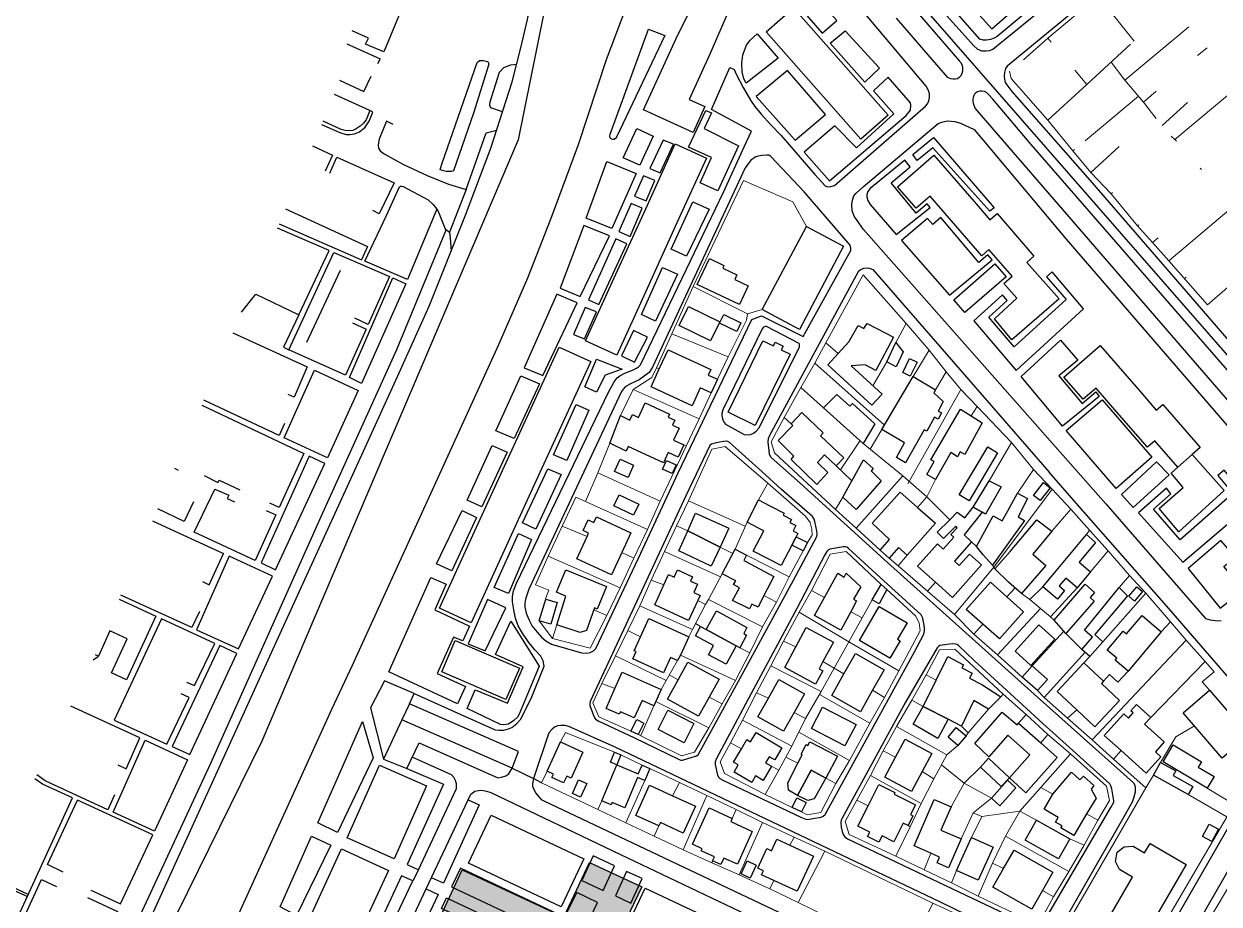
# Model space of a CAD drawing. Header units: metres. Extents: x -1319 to 2200, y -1209 to 1268.
# Drawn here: x -768.1 to -352.1, y 772.7 to 1078.8 of the extents above; entities that cross this region are included whole.
import ezdxf

# ---------------------------------------------------------------- set-up
doc = ezdxf.new("R2010")
doc.units = ezdxf.units.M
for name, color, linetype, lineweight, true_color in [('CLADIRI_CONTUR', 7, 'Continuous', 25, 0x4b5962), ('LIMITA_STUDIU', 7, 'Continuous', 25, 0x354c40), ('PARCELE_CONTUR', 7, 'Continuous', 13, 0xb58c63), ('PAVAJ', 7, 'Continuous', 25, 0xd1d6d2), ('STRAZI', 7, 'Continuous', 25, 0xc4cccb), ('VERDE_PLIN', 7, 'Continuous', 25, 0x286847)]:
    doc.layers.add(name, color=color, linetype=linetype, lineweight=lineweight, true_color=true_color)
doc.layers.add('VERDE_CONTUR_CALCUL', color=82, linetype='Continuous', true_color=0x286847)

msp = doc.modelspace()

# ---------------------------------------------------------------- hatches: boundary and pattern name
at = {"layer": 'VERDE_PLIN'}
h = msp.add_hatch(color=256, dxfattribs=at)
h.dxf.hatch_style = 1
h.paths.add_polyline_path([(-561.17, 761.78), (-553.07, 778.68), (-571.3, 787.13), (-580.2, 768.13), (-615.54, 784.57), (-622.94, 768.56), (-587.61, 752.12), (-598.62, 729.06), (-590.93, 725.19), (-580.39, 747.19), (-568.93, 741.39), (-581.33, 716.99), (-576.15, 714.04), (-563.84, 737.71), (-562.08, 736.81), (-561.01, 739.12), (-544.51, 731.5), (-545.93, 728.43), (-543.58, 727.22), (-558.19, 699.22), (-542.03, 690.7), (-527.42, 718.71), (-507.17, 708.23), (-521.78, 680.22), (-509.14, 669.26), (-494.45, 697.41), (-469.3, 684.51), (-454.33, 711.02), (-561.17, 761.78)])

# ---------------------------------------------------------------- linework, layer by layer
at = {"layer": 'CLADIRI_CONTUR'}
for points in [[(-507.52, 1082.02), (-513.58, 1089.99), (-520.58, 1088.77), (-529.35, 1068.36), (-529.35, 1068.36), (-536.58, 1052.58), (-531.08, 1050.06), (-535.18, 1041.09), (-552.45, 1049), (-541.12, 1073.74), (-527.05, 1102.14), (-521.76, 1100), (-517.48, 1100.63), (-512, 1103.9), (-498.26, 1089.8), (-507.52, 1082.02)], [(-467.37, 1047.05), (-476.84, 1038.71), (-509.77, 1076.11), (-500.29, 1084.45), (-467.37, 1047.05)], [(-561.75, 963.63), (-572.63, 968.58), (-562.05, 991.81), (-551.69, 1014.57), (-541.44, 1037.09), (-530.56, 1032.14), (-540.81, 1009.62), (-551.17, 986.86), (-561.75, 963.63)], [(-445.25, 1010.36), (-452.68, 1018.95), (-457.6, 1014.7), (-464.11, 1022.22), (-451.39, 1033.23), (-437.44, 1017.12), (-431.92, 1010.74), (-429.43, 1012.89), (-416.61, 998.08), (-419.01, 995.84), (-407.86, 983.25), (-424.23, 969), (-430.36, 976.28), (-422.49, 983.41), (-427.02, 988.55), (-424.18, 991.09), (-432.27, 1000.36), (-434.75, 998.22), (-445.25, 1010.36)], [(-482.82, 1001.49), (-498.18, 972.59), (-511.15, 979.49), (-495.79, 1008.39), (-482.82, 1001.49)], [(-529.49, 997.23), (-524.47, 994.86), (-524.91, 993.93), (-519.96, 991.61), (-520.73, 989.97), (-516.03, 987.76), (-519.08, 981.28), (-533.75, 988.18), (-529.49, 997.23)], [(-529.14, 968.6), (-540.03, 973.92), (-536.78, 980.56), (-525.89, 975.24), (-529.14, 968.6)], [(-520.04, 971.81), (-525.96, 974.7), (-524.47, 977.73), (-518.56, 974.83), (-520.04, 971.81)], [(-472.98, 946.25), (-488.28, 960.31), (-484.75, 964.15), (-481.01, 968.21), (-477.8, 973.97), (-475.81, 972.87), (-474.65, 974.63), (-465.43, 969.85), (-471.63, 958.26), (-475.34, 960.22), (-480.19, 959.95), (-469.46, 950.08), (-472.98, 946.25)], [(-570.8, 961.41), (-581.21, 938.69), (-591.74, 915.71), (-602.06, 893.18), (-612.44, 870.53), (-623.47, 875.58), (-613.09, 898.23), (-602.76, 920.76), (-592.23, 943.74), (-581.82, 966.46), (-570.8, 961.41)], [(-532.69, 952.26), (-535.56, 946.04), (-549.85, 952.62), (-546.98, 958.84), (-543.93, 965.46), (-529.03, 958.6), (-529.92, 956.67), (-526.76, 955.28), (-528.96, 950.54), (-532.69, 952.26)], [(-506.66, 968.15), (-503.89, 966.8), (-504.52, 965.52), (-501.46, 964.03), (-513.57, 939.2), (-523.04, 943.82), (-510.93, 968.66), (-507.28, 966.88), (-506.66, 968.15)], [(-464.48, 959.59), (-467.82, 961.32), (-464.7, 968.02), (-462.12, 964.81), (-464.48, 959.59)], [(-379.53, 950.87), (-374.01, 944.5), (-371.69, 946.5), (-358.71, 931.53), (-361.55, 929.09), (-366.56, 924.72), (-374.49, 933.86), (-377.11, 931.6), (-387.69, 943.8), (-394.97, 952.19), (-399.47, 948.29), (-406.16, 956), (-393.5, 966.98), (-379.53, 950.87)], [(-459.61, 956.33), (-462.25, 957.63), (-459.86, 962.45), (-457.22, 961.14), (-459.61, 956.33)], [(-469.51, 937.81), (-458.62, 956.22), (-450.79, 951.59), (-451.42, 950.49), (-448.22, 947.53), (-449.94, 944.19), (-448.78, 943.58), (-449.96, 941.36), (-451.21, 942.01), (-453.87, 937.18), (-454.82, 937.68), (-461.3, 926.22), (-464.39, 928.05), (-461.68, 933.18), (-469.51, 937.81)], [(-480.66, 945.84), (-479.73, 946.78), (-471.99, 939.7), (-475.99, 932.93), (-489.84, 945.3), (-485.24, 949.93), (-480.66, 945.84)], [(-564.22, 933), (-560.44, 942.59), (-557.17, 941.07), (-556.3, 942.96), (-554.19, 941.98), (-551.84, 947.02), (-543.39, 943.1), (-543.87, 942.05), (-541.62, 941), (-542.43, 939.27), (-540.06, 938.18), (-541.99, 934.02), (-538.44, 932.39), (-540.38, 928.2), (-543.87, 929.82), (-545.56, 926.18), (-557.77, 931.84), (-558.48, 930.29), (-564.22, 933)], [(-452.43, 927.2), (-442.2, 944.79), (-438.48, 942.49), (-438.48, 942.49), (-434.61, 940.06), (-440.65, 929.1), (-442.23, 930.03), (-443.22, 928.3), (-445.56, 929.79), (-450.82, 920.4), (-453.81, 922.07), (-451.36, 926.63), (-452.43, 927.2)], [(-482.74, 927.97), (-485.43, 925.1), (-489.52, 928.95), (-491.96, 926.29), (-488.34, 922.83), (-492.12, 918.64), (-501.12, 927.36), (-500.13, 928.51), (-505.59, 934), (-500.52, 939.2), (-501.07, 939.73), (-497.41, 943.64), (-489.94, 936.65), (-490.91, 935.62), (-482.74, 927.97)], [(-432.69, 931.78), (-429.32, 929.64), (-439.14, 912.99), (-442.61, 915.1), (-432.69, 931.78)], [(-368.82, 922.63), (-366.56, 924.72), (-361.55, 929.09), (-350.33, 916.59), (-366.15, 902.2), (-372.95, 910.29), (-364.67, 917.57), (-368.82, 922.63)], [(-557.81, 921.04), (-562.53, 923.15), (-560.63, 927.42), (-555.91, 925.31), (-557.81, 921.04)], [(-545.84, 923.99), (-544.52, 926.95), (-541.13, 925.43), (-542.45, 922.48), (-545.84, 923.99)], [(-475.89, 927.24), (-472.52, 924.21), (-473.28, 923.34), (-469.72, 919.89), (-478.45, 909.97), (-483.13, 914.25), (-475.89, 927.24)], [(-428.02, 917.82), (-433.49, 908.33), (-434.65, 908.98), (-437.79, 910.79), (-432.19, 919.94), (-428.02, 917.82)], [(-410.99, 917.49), (-414.44, 913.06), (-416.73, 914.85), (-413.29, 919.28), (-410.99, 917.49)], [(-472.92, 905.19), (-463.19, 916.02), (-457.07, 910.68), (-450.84, 905.21), (-460.67, 894.02), (-463.69, 896.68), (-466.94, 892.99), (-470.13, 895.8), (-466.82, 899.56), (-472.92, 905.19)], [(-434.31, 894.15), (-436.54, 897.03), (-430.82, 907.71), (-427.6, 905.96), (-425.63, 909.45), (-422.36, 915.62), (-418.87, 913.73), (-422.07, 907.42), (-419.84, 906.15), (-430.97, 890.55), (-434.31, 894.15)], [(-555.96, 907.96), (-562.81, 911.26), (-560.98, 915.07), (-554.12, 911.78), (-555.96, 907.96)], [(-512.44, 913.25), (-508.45, 911.2), (-503.53, 908.68), (-503.88, 907.99), (-500.99, 906.5), (-501.53, 905.46), (-499.42, 904.37), (-500.38, 902.49), (-498.76, 901.65), (-499.39, 900.43), (-500.86, 897.56), (-504.52, 890.43), (-514.25, 895.43), (-510.59, 902.56), (-512.41, 903.49), (-516.4, 905.54), (-512.44, 913.25)], [(-573.46, 902.59), (-571.72, 906.35), (-569.7, 905.41), (-568.77, 907.43), (-556.82, 901.88), (-560.03, 894.97), (-563.64, 887.19), (-575.72, 892.8), (-572.11, 900.58), (-571.58, 901.72), (-573.46, 902.59)], [(-522.76, 903.47), (-525.79, 896.85), (-537.08, 902.53), (-534.39, 908.63), (-522.76, 903.47)], [(-444.92, 879.39), (-450.84, 884.7), (-457.08, 890.29), (-450.17, 898), (-448.16, 896.2), (-444.43, 900.36), (-445.48, 901.3), (-443.34, 903.62), (-443.76, 904.16), (-448.08, 899.88), (-450.23, 902.04), (-445.91, 906.32), (-443.26, 909.07), (-440.59, 906.99), (-437.79, 910.79), (-434.65, 908.98), (-440.83, 901.14), (-438.31, 898.67), (-444.29, 892.01), (-442.58, 890.47), (-439.03, 894.43), (-434.82, 890.66), (-444.92, 879.39)], [(-424.91, 895.32), (-415.54, 906.4), (-410.35, 902.42), (-416.94, 894.43), (-412.4, 890.48), (-420.89, 880.74), (-425.43, 884.7), (-430.2, 889.26), (-424.91, 895.32)], [(-528.9, 890.26), (-540.16, 895.54), (-537.08, 902.53), (-525.79, 896.85), (-528.9, 890.26)], [(-500.86, 897.56), (-499.39, 900.43), (-495.38, 898.44), (-496.91, 895.54), (-500.86, 897.56)], [(-408.42, 878.78), (-413.54, 883.07), (-408.76, 888.77), (-398.34, 901.21), (-395.11, 898.51), (-400.85, 891.65), (-396.89, 888.32), (-401.57, 882.74), (-405.53, 886.06), (-407.8, 883.36), (-405.91, 881.78), (-408.42, 878.78)], [(-516.84, 891.81), (-507.07, 886.62), (-510.59, 879.98), (-512.56, 875.93), (-514.76, 877.07), (-515.55, 875.38), (-521.44, 878.26), (-519.11, 882.7), (-521.11, 883.85), (-520.36, 885.17), (-525.07, 887.61), (-520.55, 896.15), (-516.57, 894.01), (-517.54, 892.19), (-516.84, 891.81)], [(-579.48, 888.99), (-565.32, 883.16), (-568.55, 875.32), (-569.48, 875.69), (-569.48, 875.69), (-572.36, 867.85), (-574.55, 867.21), (-582.58, 869.79), (-579.44, 879.78), (-582.71, 881.15), (-579.48, 888.99)], [(-548.57, 876.82), (-545.41, 883.69), (-543.74, 887.31), (-541.83, 886.43), (-540.66, 888.99), (-535.38, 886.56), (-536.08, 885.04), (-533.68, 883.94), (-535, 881.06), (-532.78, 880.04), (-533.6, 878.26), (-536.76, 871.39), (-548.57, 876.82)], [(-482.67, 886.42), (-481.89, 887.79), (-476.86, 883.07), (-479.36, 878.79), (-478.35, 878.17), (-480.34, 874.32), (-483.82, 868), (-492.98, 873.03), (-489.51, 879.36), (-484.89, 887.75), (-482.67, 886.42)], [(-470.4, 877.09), (-472.9, 878.49), (-469.78, 883.88), (-467.73, 882.09), (-470.4, 877.09)], [(-428.63, 864.92), (-434.4, 870.04), (-440.17, 875.16), (-431.76, 884.63), (-425.99, 879.51), (-420.23, 874.39), (-428.63, 864.92)], [(-397.04, 879.31), (-395.63, 878.09), (-405.52, 866.8), (-409.59, 871.4), (-398.8, 883.94), (-395.5, 881.1), (-397.04, 879.31)], [(-392.58, 863.94), (-397.12, 858.78), (-399.96, 861.28), (-396.21, 865.54), (-399.01, 868.01), (-386.95, 882.81), (-384.03, 879.9), (-395.41, 866.43), (-392.58, 863.94)], [(-381.56, 878.11), (-383.52, 879.77), (-380.73, 883.06), (-378.78, 881.41), (-381.56, 878.11)], [(-588.77, 871.23), (-586.47, 878.8), (-582.47, 877.59), (-584.76, 870.02), (-588.77, 871.23)], [(-518.89, 861.81), (-520.21, 862.52), (-530.65, 868.2), (-527.03, 874.68), (-516.46, 868.89), (-517.55, 866.77), (-516.58, 866.26), (-518.89, 861.81)], [(-464.02, 864.83), (-463.13, 864.31), (-466.69, 858.2), (-477.3, 864.38), (-470.4, 876.21), (-460.69, 870.55), (-464.02, 864.83)], [(-555.7, 860.82), (-553.5, 865.63), (-550.58, 872.04), (-536.65, 865.69), (-539.57, 859.28), (-540.69, 857.42), (-543.04, 858.5), (-545.51, 853.08), (-556.18, 857.95), (-555.01, 860.5), (-555.7, 860.82)], [(-409.34, 864.82), (-417.64, 855.66), (-423.15, 860.65), (-414.85, 869.82), (-409.34, 864.82)], [(-388.34, 857.58), (-387.79, 858.24), (-391.06, 860.99), (-385.48, 867.62), (-384.32, 866.65), (-378.94, 873.04), (-372.27, 867.42), (-383.78, 853.75), (-388.34, 857.58)], [(-534.39, 866.04), (-532.64, 869.27), (-530.65, 868.2), (-520.21, 862.52), (-523.7, 856.1), (-529.81, 859.42), (-528.07, 862.61), (-534.39, 866.04)], [(-491.37, 854.56), (-490.07, 853.85), (-492.58, 849.22), (-503.32, 855.04), (-499.47, 862.14), (-495.81, 868.88), (-486.38, 863.76), (-490.04, 857.02), (-491.37, 854.56)], [(-600.32, 843.8), (-622.7, 853.46), (-617.97, 864.41), (-595.59, 854.75), (-600.32, 843.8)], [(-544.12, 843.99), (-540.4, 850.71), (-536.99, 856.86), (-526.19, 850.88), (-529.61, 844.72), (-533.33, 838.01), (-544.12, 843.99)], [(-478.69, 859.81), (-468.73, 854.17), (-472.73, 847.11), (-477, 839.57), (-486.96, 845.22), (-482.69, 852.75), (-478.69, 859.81)], [(-432.37, 840.5), (-437.55, 843.51), (-441.85, 834.54), (-446.4, 836.96), (-455.18, 841.47), (-450.62, 850.63), (-446.53, 858.81), (-441.13, 855.93), (-441.72, 854.87), (-438.12, 853.06), (-439.07, 851.24), (-434.75, 849.04), (-428.12, 844.74), (-432.37, 840.5)], [(-548.85, 841.64), (-552.97, 843.47), (-555.67, 837.44), (-560.52, 839.6), (-560.92, 838.7), (-565.5, 840.74), (-562.4, 847.68), (-559.89, 853.32), (-546.34, 847.28), (-548.85, 841.64)], [(-415.39, 846.94), (-420.69, 851.67), (-417.22, 855.56), (-411.92, 850.83), (-415.39, 846.94)], [(-408.47, 846.69), (-399.2, 856.57), (-392.39, 850.18), (-393.1, 849.43), (-386.79, 843.51), (-395.35, 834.38), (-401.66, 840.3), (-408.47, 846.69)], [(-503.7, 832.84), (-512.64, 837.81), (-509.01, 844.34), (-505.42, 850.82), (-496.48, 845.85), (-500.07, 839.38), (-503.7, 832.84)], [(-355.48, 847.12), (-341.92, 831.37), (-351.1, 823.47), (-364.66, 839.22), (-355.48, 847.12)], [(-482.35, 827.7), (-493.98, 833.74), (-490.12, 841.16), (-478.49, 835.12), (-482.35, 827.7)], [(-449.98, 830.24), (-458.61, 835.31), (-455.18, 841.47), (-446.4, 836.96), (-449.98, 830.24)], [(-378.06, 835.28), (-371.21, 829.14), (-374.33, 825.65), (-372.45, 823.96), (-377.55, 818.28), (-386.28, 826.12), (-392.1, 831.33), (-385.34, 838.87), (-383.7, 837.39), (-382.07, 839.2), (-382.85, 839.91), (-380.92, 842.07), (-375.96, 837.63), (-378.06, 835.28)], [(-552.33, 835.61), (-554.3, 831.64), (-556.82, 832.89), (-554.84, 836.86), (-552.33, 835.61)], [(-534.91, 835.56), (-538.35, 828.82), (-547.41, 833.44), (-543.96, 840.18), (-534.91, 835.56)], [(-419.36, 811.45), (-425.15, 816.63), (-418.05, 824.56), (-425.72, 831.41), (-425.72, 831.41), (-432.25, 823.95), (-437.18, 828.61), (-427.59, 839.5), (-422.4, 835.1), (-421.91, 835.67), (-414.24, 828.83), (-408.46, 823.65), (-419.36, 811.45)], [(-515.18, 829.19), (-513.31, 832.38), (-504.28, 827.09), (-506.77, 822.85), (-508.69, 823.97), (-509.96, 821.81), (-507.93, 820.62), (-510.8, 815.72), (-513.46, 817.27), (-514.78, 815.01), (-520.96, 818.63), (-519.5, 821.13), (-521.1, 822.07), (-518.37, 826.73), (-516.48, 829.95), (-515.18, 829.19)], [(-443.02, 827.88), (-446.43, 830.72), (-443.61, 834.1), (-440.21, 831.26), (-443.02, 827.88)], [(-573.56, 825.53), (-577.69, 816.54), (-579.16, 817.22), (-580.26, 814.83), (-584.32, 816.7), (-583.76, 817.93), (-586.01, 818.96), (-581.35, 829.11), (-573.56, 825.53)], [(-497.21, 824.61), (-497.61, 824.82), (-495.83, 828.2), (-495.26, 827.91), (-494.59, 829.17), (-484.99, 824.11), (-488.98, 816.55), (-494.13, 819.25), (-498.9, 810.5), (-502.01, 812.27), (-502.19, 814.84), (-498.75, 821.7), (-497.21, 824.61)], [(-452.11, 825.05), (-455.44, 818.82), (-459.17, 811.83), (-468.53, 816.83), (-464.79, 823.82), (-461.46, 830.05), (-452.11, 825.05)], [(-358.33, 822.19), (-359.43, 820.35), (-353.91, 817.05), (-356.32, 813.01), (-371.66, 822.18), (-368.15, 828.05), (-358.33, 822.19)], [(-561.71, 821.12), (-563.96, 822.02), (-562.55, 825.53), (-560.3, 824.63), (-561.71, 821.12)], [(-639.26, 788.47), (-655.58, 795.74), (-644.31, 821.05), (-627.98, 813.78), (-639.26, 788.47)], [(-559.01, 806.17), (-563.36, 808.02), (-563.69, 807.24), (-567.02, 808.66), (-561.71, 821.12), (-554.27, 817.95), (-552.94, 821.07), (-550.23, 819.91), (-552.02, 815.71), (-554.5, 816.76), (-559.01, 806.17)], [(-432.35, 823.41), (-425.15, 816.63), (-428.04, 813.56), (-435.24, 820.34), (-432.35, 823.41)], [(-368.17, 817.37), (-361.34, 813.59), (-362.88, 810.82), (-375, 817.52), (-372.56, 821.93), (-367.26, 819.01), (-368.17, 817.37)], [(-572.21, 814.68), (-574.37, 809.9), (-577.22, 811.2), (-575.06, 815.97), (-572.21, 814.68)], [(-494.13, 819.25), (-488.98, 816.55), (-493.05, 809.31), (-495.23, 808.71), (-498.9, 810.5), (-494.13, 819.25)], [(-422.85, 813.18), (-428.42, 806.93), (-431.36, 809.55), (-425.79, 815.8), (-422.85, 813.18)], [(-396.62, 812.72), (-394.92, 809.5), (-398.33, 804.12), (-402.71, 796.57), (-407.22, 799.18), (-406.8, 799.9), (-409.06, 801.21), (-408.1, 802.87), (-413.08, 805.76), (-410.07, 810.94), (-403.55, 818.55), (-400.6, 815.94), (-399.37, 817.24), (-395.79, 813.93), (-396.62, 812.72)], [(-555.16, 803.56), (-550.34, 814.05), (-542.32, 810.36), (-534.4, 806.72), (-538.68, 797.41), (-546.6, 801.05), (-547.14, 799.87), (-555.16, 803.56)], [(-457.85, 807.26), (-459.57, 803.82), (-458.7, 803.39), (-460.41, 799.98), (-462.11, 800.83), (-465.34, 794.36), (-469.4, 796.39), (-470.51, 794.18), (-474.51, 796.18), (-473.73, 797.74), (-477.86, 799.81), (-474.3, 806.93), (-470.59, 814.35), (-464.98, 811.55), (-465.27, 810.97), (-457.85, 807.26)], [(-497.46, 804.73), (-500.68, 806.28), (-499.06, 809.64), (-495.84, 808.09), (-497.46, 804.73)], [(-445.44, 806.47), (-448.94, 798.42), (-441.94, 795.38), (-446.33, 785.31), (-450.28, 787.03), (-449.41, 789.05), (-452.45, 790.37), (-458.31, 792.93), (-451.31, 809.02), (-445.44, 806.47)], [(-581.12, 771.77), (-613.32, 786.96), (-605.45, 803.63), (-573.26, 788.44), (-581.12, 771.77)], [(-514.62, 797.98), (-519.8, 786.55), (-524.53, 788.7), (-525.57, 786.41), (-528.4, 787.69), (-527.76, 789.08), (-532.39, 791.19), (-532.04, 791.96), (-535.41, 793.5), (-529.64, 806.13), (-521.64, 802.48), (-522.1, 801.48), (-514.62, 797.98)], [(-408.01, 788.43), (-419.6, 794.9), (-415.67, 801.93), (-404.08, 795.45), (-408.01, 788.43)], [(-354.67, 794.42), (-357.97, 796.2), (-355.62, 800.55), (-352.32, 798.77), (-354.67, 794.42)], [(-509.49, 791.99), (-507.88, 791.25), (-506.03, 795.27), (-501.51, 793.19), (-493.31, 789.4), (-498.95, 777.17), (-507.16, 780.95), (-511.41, 782.91), (-510.76, 784.32), (-512.63, 785.18), (-509.49, 791.99)], [(-436.03, 780.97), (-443.51, 784.35), (-438.28, 795.9), (-430.8, 792.52), (-436.03, 780.97)], [(-652.89, 759.08), (-669.22, 766.62), (-657.54, 791.91), (-641.21, 784.37), (-652.89, 759.08)], [(-409.96, 783.82), (-413.59, 777.42), (-417.29, 770.89), (-430.85, 778.58), (-427.15, 785.11), (-423.52, 791.51), (-409.96, 783.82)], [(-386.77, 784.7), (-388.23, 787.49), (-387.59, 790.74), (-385.13, 792.64), (-382.04, 792.83), (-378.06, 790.52), (-376.17, 793.77), (-363.62, 786.47), (-388.46, 743.78), (-400.96, 751.05), (-399.32, 753.87), (-403.1, 756.07), (-404.63, 758.78), (-404.03, 762.15), (-401.83, 763.97), (-398.42, 764.11), (-394.13, 761.62), (-382.23, 782.07), (-386.77, 784.7)], [(-515.38, 781.7), (-518.48, 783.17), (-516.34, 787.69), (-513.24, 786.23), (-515.38, 781.7)], [(-551.86, 778.24), (-520.09, 763.25), (-527.99, 746.51), (-559.76, 761.51), (-551.86, 778.24)]]:
    msp.add_lwpolyline(points, close=True, dxfattribs=at)
at = {"layer": 'LIMITA_STUDIU'}
msp.add_lwpolyline([(197.57, 511.35), (34.44, 566.53), (-19.37, 600.16), (-55.59, 629.4), (-257.91, 859.14), (-453.25, 1082.68), (-489.48, 1124.85), (-513.6, 1162.56), (-539.99, 1185.85), (-566.96, 1203.51), (-566.96, 1203.51), (-579, 1158.49), (-585.2, 1092.51), (-596.07, 1038.57), (-685.33, 829.39), (-781.32, 634.57), (-999.42, 184.65), (-1056.34, 69.26), (-1151.04, -101.24), (-1199.93, -172.65)], dxfattribs=at)
at = {"layer": 'PARCELE_CONTUR'}
for points in [[(-411.79, 1073.87), (-394.19, 1088.59), (-381.72, 1072.86)], [(-389.75, 1065.55), (-384.95, 1059.24), (-362.73, 1077.88)], [(-410.59, 1072.55), (-411.79, 1073.87), (-420.18, 1066.38)], [(-382.94, 1071.83), (-398.16, 1057.81)], [(-356.29, 1070.5), (-359.72, 1067.9)], [(-425.09, 1062.36), (-424.54, 1059.82), (-411.73, 1045.4), (-398.16, 1057.81), (-402.39, 1062.81)], [(-384.95, 1059.24), (-378.43, 1051.62), (-374.07, 1055.46)], [(-344.96, 1057.53), (-367.57, 1038.67), (-368.85, 1039.83)], [(-398.81, 1038.19), (-380.25, 1053.75)], [(-378.43, 1051.62), (-374.02, 1045.93)], [(-363.16, 1051.47), (-371.98, 1043.51)], [(-411.73, 1045.4), (-403.02, 1034.69)], [(-386.94, 1036.17), (-396.73, 1027.17), (-389.76, 1019.79)], [(-366.92, 1038.07), (-367.57, 1038.67)], [(-402.52, 1035.13), (-403.02, 1034.69), (-396.73, 1027.17)], [(-358.71, 1028.63), (-358.32, 1028.25)], [(-495.79, 1008.39), (-500.52, 1016.99), (-517.68, 1024.33), (-535.21, 987.53), (-516.32, 977.98), (-511.15, 979.49)], [(-389.29, 1020.21), (-389.76, 1019.79), (-380.57, 1008.61)], [(-347.24, 1015.37), (-369.64, 996.47)], [(-380.1, 1008.99), (-380.57, 1008.61), (-375.3, 1002.77)], [(-373.38, 1004.46), (-375.3, 1002.77), (-369.64, 996.47)], [(-369.64, 996.47), (-356.19, 981.18), (-333.78, 1000.52)], [(-484.75, 964.15), (-488.97, 967.95), (-476.07, 991.62), (-461.08, 974.69), (-464.7, 968.02)], [(-363.63, 990.81), (-364.19, 990.27)], [(-535.21, 987.53), (-547.94, 959.19), (-546.98, 958.84)], [(-542.6, 971.08), (-522.98, 963.03), (-516.59, 975.77), (-516.32, 977.98)], [(-461.08, 974.69), (-453.02, 965.31)], [(-488.97, 967.95), (-492.81, 960.84), (-468.64, 939.27)], [(-458.62, 956.22), (-453.02, 965.31), (-447.11, 957.82)], [(-522.98, 963.03), (-526.76, 955.28)], [(-492.81, 960.84), (-497.72, 952.34), (-489.84, 945.3)], [(-467.82, 961.32), (-472.62, 952.99)], [(-547.94, 959.19), (-549.56, 955.83), (-556.08, 951.74), (-533.07, 941.48), (-528.96, 950.54)], [(-450.79, 951.59), (-447.11, 957.82), (-442.01, 951.71)], [(-556.08, 951.74), (-560.44, 942.59)], [(-497.72, 952.34), (-503.51, 941.89), (-501.07, 939.73)], [(-460.45, 918.91), (-442.01, 951.71), (-436.34, 945.73), (-438.48, 942.49)], [(-436.34, 945.73), (-424.44, 933.2), (-432.19, 919.94)], [(-538.44, 932.39), (-537.6, 931.94), (-533.07, 941.48)], [(-503.51, 941.89), (-507.98, 933.45), (-506.85, 929.68), (-485.7, 909.97), (-483.13, 914.25)], [(-469.51, 937.81), (-473.55, 930.93)], [(-564.22, 933), (-568.39, 922.66)], [(-537.6, 931.94), (-546.65, 912.9)], [(-536.79, 912.99), (-528.65, 930.95), (-524.05, 931.89), (-509.22, 919.16)], [(-477.09, 933.91), (-483.96, 923.7)], [(-475.99, 932.93), (-462.17, 921.61)], [(-424.44, 933.2), (-416.7, 923.85)], [(-485.43, 925.1), (-479.97, 919.92)], [(-422.36, 915.62), (-416.7, 923.85), (-410.28, 917.06)], [(-572.63, 912.72), (-568.39, 922.66), (-546.65, 912.9), (-551.06, 902.97)], [(-470.13, 895.8), (-478.48, 903.46), (-462.17, 921.61), (-453.83, 914.36)], [(-450.82, 920.4), (-453.83, 914.36)], [(-512.44, 913.25), (-509.22, 919.16), (-496.08, 907.63), (-494.51, 905.38), (-493.89, 903.09), (-493.82, 901.01), (-495.38, 898.44)], [(-430.59, 889.91), (-410.28, 917.06), (-403.69, 910.06)], [(-580.82, 904.13), (-576.04, 914.27), (-551.06, 902.97), (-555.83, 893.04)], [(-541.02, 904.32), (-536.79, 912.99), (-517.03, 904.11)], [(-457.07, 910.68), (-453.83, 914.36), (-445.91, 906.32)], [(-485.7, 909.97), (-478.48, 903.46)], [(-410.35, 902.42), (-403.69, 910.06), (-397.21, 902.76)], [(-585.66, 893.69), (-580.82, 904.13), (-572.11, 900.58)], [(-537.08, 902.53), (-541.02, 904.32), (-545.15, 895.34)], [(-516.4, 905.54), (-520.55, 896.15)], [(-398.34, 901.21), (-397.21, 902.76), (-390.77, 895.51)], [(-438.31, 898.67), (-436.54, 897.03)], [(-560.03, 894.97), (-555.83, 893.04), (-560.54, 882.73)], [(-525.64, 886.54), (-545.15, 895.34), (-549.78, 885.33)], [(-525.79, 896.85), (-521.37, 894.6)], [(-496.91, 895.54), (-501.81, 886.49)], [(-489.51, 879.36), (-494.03, 881.81), (-487.54, 894.37), (-481.98, 895.29), (-469.78, 883.88)], [(-396.89, 888.32), (-390.77, 895.51), (-383.37, 887.04)], [(-565.25, 873.02), (-560.54, 882.73), (-585.66, 893.69), (-590.03, 883.79), (-585.46, 881.91), (-586.53, 878.82)], [(-516.57, 894.01), (-501.81, 886.49), (-506.16, 877.72), (-510.59, 879.98)], [(-466.94, 892.99), (-463.86, 890.34), (-460.67, 894.02)], [(-463.86, 890.34), (-453.62, 881.5), (-450.84, 884.7)], [(-430.97, 890.55), (-430.2, 889.26)], [(-525.07, 887.61), (-529.86, 878.64)], [(-430.59, 889.91), (-444.25, 873.39), (-437.51, 866.55)], [(-386.95, 882.81), (-383.37, 887.04), (-377.7, 880.83)], [(-553.77, 876.4), (-549.78, 885.33), (-545.41, 883.69)], [(-476.32, 872.26), (-481.03, 863.93), (-498.29, 874.24), (-494.03, 881.81)], [(-467.73, 882.09), (-457.85, 872.96), (-456.49, 870.58), (-456.15, 867.71), (-463.57, 853.8)], [(-425.99, 879.51), (-423.16, 882.72)], [(-414.31, 875.49), (-417.96, 878.6), (-413.54, 883.07)], [(-401.57, 882.74), (-410.77, 872.57), (-409.59, 871.4)], [(-535.41, 868.21), (-530.87, 876.9), (-533.6, 878.26)], [(-530.87, 876.9), (-529.86, 878.64), (-511.08, 869.08), (-515.51, 860.14)], [(-506.16, 877.72), (-511.08, 869.08)], [(-480.34, 874.32), (-476.32, 872.26), (-472.9, 878.49)], [(-453.62, 881.5), (-444.25, 873.39)], [(-420.89, 880.74), (-417.96, 878.6)], [(-392.58, 863.94), (-377.7, 880.83), (-369.1, 870.87)], [(-582.58, 869.79), (-584.16, 865.11), (-570.99, 861.76), (-565.25, 873.02), (-569.7, 875.08)], [(-557.9, 867.8), (-553.77, 876.4), (-535.41, 868.21), (-536.65, 865.69)], [(-498.29, 874.24), (-503.69, 864.13), (-499.47, 862.14)], [(-420.69, 851.67), (-429.32, 859.38), (-414.31, 875.49), (-410.77, 872.57)], [(-588.77, 871.23), (-584.16, 865.11)], [(-532.64, 869.27), (-534.34, 870.25)], [(-434.4, 870.04), (-437.51, 866.55), (-429.32, 859.38)], [(-372.27, 867.42), (-369.1, 870.87), (-363.58, 864.52)], [(-562.23, 859.1), (-557.9, 867.8), (-553.5, 865.63)], [(-417.22, 855.56), (-406.22, 867.6)], [(-405.52, 866.8), (-399.96, 861.28)], [(-539.57, 859.28), (-520.49, 850.52), (-515.51, 860.14), (-518.89, 861.81)], [(-503.69, 864.13), (-508.12, 855.53), (-490.65, 846.66), (-486.08, 854.71)], [(-481.03, 863.93), (-486.08, 854.71), (-490.04, 857.02)], [(-481.03, 863.93), (-463.57, 853.8), (-468.62, 844.59)], [(-454.1, 852.44), (-449.47, 861.19), (-444.08, 861.36), (-427.26, 845.73), (-428.12, 844.74)], [(-388.9, 823.12), (-396.27, 829.81), (-363.58, 864.52), (-356.99, 857.04)], [(-566.98, 849.39), (-562.23, 859.1), (-544.55, 850.5), (-546.34, 847.28)], [(-540.69, 857.42), (-544.55, 850.5)], [(-398.81, 860.28), (-412.99, 844.59), (-415.39, 846.94)], [(-399.2, 856.57), (-397.12, 858.78)], [(-375.96, 837.63), (-356.99, 857.04), (-353.85, 853.49), (-358, 850.06), (-355.48, 847.12)], [(-508.12, 855.53), (-513.12, 846.22), (-509.01, 844.34)], [(-486.08, 854.71), (-482.69, 852.75)], [(-392.39, 850.18), (-390.26, 852.5), (-387.43, 849.84), (-383.78, 853.75)], [(-556.82, 832.89), (-568, 837.82), (-570.12, 842.67), (-566.98, 849.39), (-562.4, 847.68)], [(-540.4, 850.71), (-543.48, 852.43)], [(-529.61, 844.72), (-525.07, 842.36), (-520.49, 850.52)], [(-459.08, 843.6), (-454.1, 852.44), (-450.62, 850.63)], [(-513.12, 846.22), (-517.97, 836.64), (-500.87, 827.63), (-496.04, 837.24)], [(-500.07, 839.38), (-496.04, 837.24), (-490.65, 846.66)], [(-491.24, 845.63), (-473.67, 835.65), (-480.77, 822.68)], [(-472.73, 847.11), (-468.62, 844.59), (-473.67, 835.65)], [(-427.26, 845.73), (-419.27, 838.65), (-421.91, 835.67)], [(-412.99, 844.59), (-404.85, 837.33), (-401.66, 840.3)], [(-548.85, 841.64), (-553.39, 831.34), (-554.3, 831.64)], [(-548.18, 843.14), (-529.71, 834.03), (-525.07, 842.36)], [(-455.18, 841.47), (-459.08, 843.6), (-464.44, 834.42)], [(-432.37, 840.5), (-439.42, 832.27)], [(-518.37, 826.73), (-522.22, 828.83), (-517.97, 836.64)], [(-419.27, 838.65), (-411.75, 831.64)], [(-404.85, 837.33), (-396.27, 829.81)], [(-581.35, 829.11), (-579.64, 832.43), (-562.55, 825.53)], [(-553.85, 831.49), (-539.26, 824.27), (-534.66, 825.57), (-529.71, 834.03)], [(-498.46, 832.44), (-480.77, 822.68), (-485.51, 814.61)], [(-469.08, 825.99), (-464.44, 834.42), (-446.9, 824.59), (-451.37, 816.3)], [(-441.85, 834.54), (-439.42, 832.27), (-440.21, 831.26)], [(-372.56, 821.93), (-367.19, 830.83), (-360.72, 834.65)], [(-522.22, 828.83), (-525.78, 822.19), (-524.32, 818.16), (-510.09, 810.86), (-505.41, 819.26)], [(-443.02, 827.88), (-446.9, 824.59)], [(-434.75, 803.12), (-421.51, 805.03), (-403.9, 824.96), (-411.75, 831.64), (-414.24, 828.83)], [(-560.3, 824.63), (-552.94, 821.07)], [(-507.93, 820.62), (-505.41, 819.26), (-500.87, 827.63)], [(-498.75, 821.7), (-502.98, 823.75)], [(-464.79, 823.82), (-469.08, 825.99), (-473.48, 817.4)], [(-403.9, 824.96), (-391.32, 813.75), (-390.33, 808.7), (-394.36, 801.84)], [(-386.28, 826.12), (-388.9, 823.12), (-377.6, 813.09), (-375, 817.52)], [(-550.23, 819.91), (-539.93, 815.02)], [(-435.24, 820.34), (-440.82, 814.79), (-448.77, 821.11)], [(-586.01, 818.96), (-587.97, 814.89), (-568.32, 805.55)], [(-552.02, 815.71), (-558.6, 800.96), (-548.8, 796.37)], [(-488.98, 816.55), (-485.51, 814.61), (-490.71, 804.55), (-495.51, 803.73), (-497.46, 804.73)], [(-474.3, 806.93), (-478.19, 808.8), (-473.48, 817.4), (-455.87, 807.64), (-459.7, 799.6), (-460.41, 799.98)], [(-455.44, 818.82), (-451.37, 816.3), (-455.87, 807.64)], [(-542.32, 810.36), (-539.93, 815.02), (-530.44, 810.52)], [(-440.82, 814.79), (-445.44, 806.47)], [(-440.82, 814.79), (-431.36, 809.55)], [(-377.6, 813.09), (-409.24, 758.48), (-415.72, 757.05), (-421.96, 758.91)], [(-410.07, 810.94), (-414.24, 813.25)], [(-389.2, 734.96), (-346.89, 807.37), (-356.32, 813.01)], [(-567.02, 808.66), (-568.32, 805.55), (-558.6, 800.96)], [(-520.24, 805.64), (-530.44, 810.52), (-538.7, 791.54), (-528.69, 787.06)], [(-510.09, 810.86), (-500.68, 806.28)], [(-478.19, 808.8), (-482.25, 801.4), (-480.89, 796.96), (-464.64, 789.39), (-459.7, 799.6)], [(-431.36, 809.55), (-437.68, 804.42), (-441.94, 795.38)], [(-362.88, 810.82), (-349.42, 803.03)], [(-521.64, 802.48), (-520.24, 805.64), (-511.11, 801.1)], [(-437.68, 804.42), (-434.75, 803.12), (-438.28, 795.9)], [(-421.51, 805.03), (-426.51, 796.28), (-404.39, 784.06), (-399.14, 793.21), (-404.08, 795.45)], [(-421.51, 805.03), (-415.67, 801.93)], [(-398.33, 804.12), (-394.36, 801.84), (-399.14, 793.21)], [(-547.14, 799.87), (-548.8, 796.37), (-538.7, 791.54)], [(-500.08, 795.94), (-511.11, 801.1), (-519.13, 782.84), (-508.48, 778.03)], [(-501.51, 793.19), (-500.08, 795.94), (-489.37, 791.16)], [(-426.51, 796.28), (-431.05, 786.96), (-427.15, 785.11)], [(-451.83, 773.01), (-489.37, 791.16), (-498.65, 773.28), (-460.56, 754.72)], [(-464.64, 789.39), (-454.82, 784.62), (-452.45, 790.37)], [(-528.4, 787.69), (-528.69, 787.06), (-519.13, 782.84)], [(-431.05, 786.96), (-435.96, 775.46), (-418.52, 767.07), (-413.64, 768.29), (-409.75, 775.22)], [(-454.82, 784.62), (-445.26, 780.12), (-443.51, 784.35)], [(-413.59, 777.42), (-409.75, 775.22), (-404.39, 784.06)], [(-507.16, 780.95), (-508.48, 778.03), (-498.65, 773.28)], [(-445.26, 780.12), (-435.96, 775.46)], [(-348.92, 778.54), (-354.21, 769.7), (-336.54, 759.94)], [(-441.86, 768.47), (-451.83, 773.01), (-460.56, 754.72), (-450.66, 750.07)]]:
    msp.add_lwpolyline(points, dxfattribs=at)
at = {"layer": 'PAVAJ'}
for points in [[(-439.89, 1086.74), (-431.27, 1077.1), (-420.47, 1086.48), (-427.43, 1094.83), (-421.39, 1100.18), (-414.9, 1092.37), (-414.08, 1090.86), (-413.77, 1089.47), (-413.77, 1088.28), (-414.02, 1087.37), (-429.38, 1074.43), (-430.45, 1073.93), (-431.71, 1073.45), (-433.1, 1073.17), (-434.26, 1073.14), (-435.39, 1073.48), (-444.05, 1083.26), (-439.89, 1086.74)], [(-645.37, 1094.77), (-634.06, 1090.45), (-642.83, 1069.09), (-649.22, 1071.77), (-648.18, 1073.85), (-653.84, 1076.42)], [(-490.32, 1075.63), (-485.17, 1080.02), (-494.57, 1090.74), (-499.54, 1086.24), (-490.32, 1075.63)], [(-545.07, 1074.8), (-561.82, 1039.48), (-562.16, 1038.98), (-562.67, 1038.6), (-563.14, 1038.6), (-563.7, 1038.82), (-564.02, 1039.17), (-564.15, 1039.77), (-564.05, 1040.55), (-550.77, 1076.97), (-545.07, 1074.8)], [(-512.9, 1075.43), (-505.6, 1066.87), (-516.68, 1058.18), (-517.5, 1059.75), (-518.13, 1062.21), (-518.19, 1065.23), (-517.87, 1068.13), (-516.62, 1071.4), (-515.36, 1073.22), (-512.9, 1075.43)], [(-487.47, 1072.15), (-482.34, 1076.44), (-470.31, 1063.5), (-475.41, 1058.59), (-487.47, 1072.15)], [(-655.66, 1071.89), (-644.12, 1066.71), (-645.06, 1065)], [(-606.28, 1064.82), (-611.58, 1047.82), (-618.57, 1027.76), (-619.36, 1027.56), (-621.19, 1027.56), (-622.58, 1027.81), (-623.27, 1028.15), (-622.48, 1030.41), (-610.34, 1065.46), (-609.55, 1066.11), (-608.31, 1066.11), (-606.63, 1065.76), (-606.28, 1064.82)], [(-658.22, 1059.22), (-649.82, 1055.35), (-647.25, 1060.68)], [(-601.52, 1048.3), (-605.59, 1049.61), (-605.98, 1050.45), (-605.83, 1051.79), (-602.56, 1062.04), (-601.03, 1063.63), (-598.6, 1064.57), (-596.62, 1064.82)], [(-502.39, 1062.65), (-513.22, 1053.65), (-499.74, 1038.35), (-489.17, 1047.29), (-502.39, 1062.65)], [(-485.83, 1043.39), (-496.5, 1034.19), (-487.72, 1024.25), (-461.03, 1046.97), (-459.58, 1048.8), (-459.39, 1050.56), (-459.58, 1051.38), (-467.32, 1060.35), (-472.47, 1055.52), (-465.37, 1047.54), (-478.31, 1035.74), (-485.83, 1043.39)], [(-647.65, 1048.69), (-660.03, 1054.29)], [(-646.61, 1048.14), (-647.65, 1048.69), (-649.03, 1045.44), (-649.86, 1044.29), (-651.08, 1043.22), (-652.43, 1042.36), (-653.67, 1041.77), (-654.92, 1041.66), (-656.27, 1041.73), (-657.69, 1042.11), (-664, 1044.99)], [(-528.81, 1047.87), (-531.3, 1042.43), (-519.37, 1036.48), (-526.55, 1020.74), (-532.78, 1023.51), (-528.77, 1032.38), (-536.76, 1035.99), (-530.78, 1048.78), (-528.81, 1047.87)], [(-664.49, 1043.84), (-658.17, 1041.04), (-655.96, 1040.35), (-654.68, 1040.35), (-653.01, 1040.63), (-651.35, 1041.32), (-649.28, 1042.95), (-647.93, 1045.06), (-646.61, 1048.14)], [(-639.55, 1043.86), (-641.93, 1044.96), (-644.42, 1038.77), (-644.73, 1037.59), (-644.84, 1036.58), (-644.7, 1035.68), (-644.11, 1034.68), (-642.76, 1033.68), (-635.94, 1029.9), (-627.81, 1026.13), (-620.36, 1023.09), (-614.13, 1021.29), (-607.2, 1040.99), (-603.56, 1041.91)], [(-559.56, 1032.23), (-554.74, 1042.43), (-549.14, 1039.81), (-553.77, 1029.71), (-559.56, 1032.23)], [(-667.65, 1036.43), (-660.66, 1033.18), (-663.27, 1027.65)], [(-546.67, 1027), (-542.06, 1036.98), (-545.58, 1038.4), (-550.26, 1028.54), (-546.67, 1027)], [(-458.78, 1033.39), (-451.53, 1039.34), (-430.45, 1014.9), (-431.96, 1013.7), (-451.75, 1035.77), (-457.22, 1031.38), (-458.78, 1033.39)], [(-661.65, 1026.92), (-659.18, 1032.53), (-639.27, 1023.56), (-644.43, 1012.8), (-646.61, 1013.99)], [(-572.37, 1011.33), (-565.19, 1030.97), (-554.99, 1026.81), (-563.43, 1007.67), (-572.37, 1011.33)], [(-461.56, 1031.5), (-473.62, 1021.59), (-474.44, 1020.58), (-474.69, 1019.54), (-474.69, 1018.72), (-474.44, 1017.4), (-473.62, 1016.02), (-464.49, 1005.57), (-452.72, 1015.01), (-453.79, 1016.27), (-457.6, 1013.06), (-466.22, 1023.6), (-459.66, 1029.13), (-461.56, 1031.5)], [(-552.49, 1026.03), (-555.59, 1018.96), (-551.56, 1017.35), (-548.48, 1024.4), (-552.49, 1026.03)], [(-624.44, 1014.44), (-634.56, 989.9), (-649.41, 996.3), (-642.03, 1011.95), (-637.43, 1022.16), (-637.01, 1022.4), (-636.72, 1022.4), (-636.15, 1022.26), (-627.36, 1017.62), (-625.66, 1016), (-624.44, 1014.44)], [(-614.13, 1021.29), (-619.99, 1006.44)], [(-556.79, 1016.33), (-561.02, 1006.59), (-557.15, 1004.92), (-552.88, 1014.77), (-556.79, 1016.33)], [(-542.82, 1000.5), (-535.28, 1016.96), (-529.58, 1014.44), (-537.48, 998.01), (-542.82, 1000.5)], [(-677.01, 1014.51), (-648.51, 1001.43), (-650.64, 996.84)], [(-624.44, 1014.44), (-624.44, 1014.44)], [(-624.44, 1014.44), (-624.03, 1013.92), (-623.55, 1012.81), (-621.5, 1007.59), (-619.99, 1006.44), (-619.73, 1004.28), (-619.38, 999.82)], [(-462.7, 1003.55), (-445.98, 984.45), (-431.09, 996.82), (-432.6, 998.55), (-435.74, 995.82), (-449.02, 1011.48), (-451.79, 1009.04), (-453.6, 1011.11), (-462.7, 1003.55)], [(-621.15, 1007.32), (-638.44, 965.48), (-664.75, 907.41), (-703.14, 821.64), (-739.69, 742.83), (-767.83, 682.78), (-809.23, 595.64)], [(-672.41, 977.66), (-661.89, 1000.07), (-679.87, 1007.8)], [(-679.23, 1009.29), (-650.64, 996.84)], [(-573.23, 1008.71), (-581.43, 986.96), (-574.45, 984.07), (-564.28, 1005.09), (-573.23, 1008.71)], [(-571.63, 982.87), (-567.98, 981.28), (-558.22, 1002.31), (-562.06, 1004.1), (-571.63, 982.87)], [(-653.7, 974.84), (-649.04, 972.69), (-656.15, 956.63), (-675.95, 965.45), (-660.29, 999.38), (-651.27, 995.51), (-640.92, 991.01)], [(-444.46, 982.89), (-430.14, 995.35), (-426.24, 990.82), (-440.65, 978.48), (-444.46, 982.89)], [(-658.05, 993.11), (-669.77, 967.98)], [(-650.65, 953.78), (-654.84, 955.87), (-639.75, 990.49), (-635.22, 988.49), (-650.65, 953.78)], [(-640.92, 991.01), (-648.34, 974.26), (-652.95, 976.46)], [(-540.63, 991.78), (-548.34, 975.44), (-553.13, 977.77), (-545.84, 994.08), (-540.63, 991.78)], [(-427.5, 984.65), (-437.54, 975.62), (-422.78, 958.34), (-399.36, 979.74), (-410.25, 992.58), (-412.23, 990.9), (-405.37, 983.03), (-423.44, 966.5), (-432.34, 976.89), (-425.86, 982.65), (-427.5, 984.65)], [(-692.34, 978.58), (-687.35, 984.8), (-672.41, 977.66), (-677.76, 966.37), (-675.95, 965.45)], [(-582.63, 984.89), (-593.96, 959.26), (-587.52, 956.51), (-575.58, 981.86), (-582.63, 984.89)], [(-572.75, 980.24), (-576.79, 970.8), (-573.04, 969.29), (-568.81, 978.7), (-572.75, 980.24)], [(-695.4, 971.41), (-669.48, 959.51)], [(-555.93, 972.26), (-560.16, 963.43), (-555.57, 961.15), (-551.08, 969.89), (-555.93, 972.26)], [(-421.03, 956.25), (-407.29, 968.82), (-401.26, 961.84), (-407.92, 956.38), (-399.83, 946.85), (-395.09, 950.87), (-393.91, 949.29), (-406.61, 938.97), (-421.03, 956.25)], [(-572.94, 952.56), (-568.85, 962.19), (-559.94, 958.73), (-565.86, 956.71), (-568.85, 950.7), (-572.94, 952.56)], [(-651.74, 951.37), (-662.42, 927.89), (-677.54, 934.86), (-671.77, 947.9), (-666.93, 958.35)], [(-669.48, 959.51), (-674.02, 948.96), (-676.15, 949.92)], [(-666.93, 958.35), (-651.74, 951.37)], [(-603.86, 937.29), (-595.11, 956.38), (-588.69, 953.68), (-597.53, 934.6), (-603.86, 937.29)], [(-706.13, 946.26), (-670.68, 929.42), (-679.27, 910.6), (-682.56, 912.2)], [(-677.39, 939.84), (-679.27, 935.72), (-705.42, 947.92)], [(-583.77, 928.95), (-575.9, 946.42), (-571.46, 944.44), (-579.14, 927), (-583.77, 928.95)], [(-405.35, 937.41), (-392.89, 948.05), (-375.58, 928.09), (-387.95, 917.23), (-405.35, 937.41)], [(-613.84, 913.19), (-605.1, 932.23), (-599.89, 929.85), (-608.71, 910.82), (-613.84, 913.19)], [(-663.33, 925.93), (-668.83, 928.54), (-685.57, 891.34), (-680.53, 888.96), (-663.33, 925.93)], [(-714.25, 923.52), (-715.56, 924.17)], [(-663.33, 925.93), (-663.33, 925.93)], [(-594.55, 905.27), (-585.79, 924.14), (-581.15, 922.12), (-589.97, 903.09), (-594.55, 905.27)], [(-386.12, 915.2), (-373.97, 926.49), (-369.5, 921.96), (-382, 910.66), (-386.12, 915.2)], [(-370.41, 917.33), (-380.17, 908.77), (-364.81, 891.58), (-340.61, 912.2), (-350.33, 923.66), (-352.63, 921.74), (-347.39, 915.46), (-365.74, 899.36), (-374.95, 910.06), (-368.9, 915.38), (-370.41, 917.33)], [(-705.38, 921.72), (-700.56, 919.34), (-700.13, 920.12), (-692.95, 916.73)], [(-683.76, 909.62), (-680.38, 908.08), (-687.65, 892.17), (-708.8, 902.04), (-701.65, 917.06), (-696.81, 914.89), (-697.33, 913.8), (-694.82, 912.65)], [(-709.11, 912.58), (-712.34, 905.82), (-721.54, 910.14)], [(-624.51, 891.06), (-615.52, 909.58), (-610.54, 907.14), (-619.12, 888.66), (-624.51, 891.06)], [(-723.32, 905.99), (-715.54, 902.41), (-698.62, 894.61)], [(-604.43, 882.82), (-595.98, 901.56), (-591.46, 899.52), (-599.45, 880.74), (-604.43, 882.82)], [(-351.56, 899.18), (-362.95, 889.42), (-351.78, 875.58), (-343.67, 882.04), (-350.47, 890.1), (-346.48, 893.39), (-351.56, 899.18)], [(-705.94, 884.86), (-703.62, 883.75), (-698.62, 894.61)], [(-696.61, 893.69), (-707.99, 868.11), (-693.38, 861.48), (-681.55, 886.75), (-696.61, 893.69)], [(-621.11, 883.95), (-625.1, 875.05), (-613.04, 869.42), (-615.35, 864.21), (-618.54, 865.55), (-624.3, 852.9), (-614.47, 848.37), (-617.16, 842.4), (-641.15, 853.53), (-626.53, 886.26), (-621.11, 883.95)], [(-734.96, 878.7), (-722.2, 872.83), (-732.37, 850.71), (-737.61, 853.12), (-732.17, 864.95), (-738.15, 867.69), (-742.19, 858.96), (-743.18, 859.42)], [(-707.01, 874.48), (-709.61, 868.85), (-734.32, 880.2)], [(-606.74, 878.62), (-613.5, 863.24), (-607.58, 860.84), (-600.43, 875.76), (-606.74, 878.62)], [(-711.46, 849.93), (-708.69, 848.68), (-701.63, 863.38), (-720.19, 871.91), (-736.66, 836.71), (-718.35, 828.32), (-710.64, 844.6), (-713.37, 845.82)], [(-603.96, 859.54), (-598.67, 871.14), (-588.77, 855.49), (-595.69, 838.74), (-596.32, 837.72), (-597.62, 836.5), (-599.47, 835.32), (-601.15, 835.03), (-602.28, 835.11), (-613.79, 840.76), (-611.04, 847.27), (-599.76, 842.55), (-594.32, 855.26), (-603.96, 859.54)], [(-716.53, 827.49), (-710.4, 824.68), (-693.99, 859.86), (-699.95, 862.6), (-716.53, 827.49)], [(-743.96, 857.61), (-742.19, 858.96)], [(-632.25, 845.96), (-642.65, 850.37), (-647.44, 841), (-642.92, 823.06)], [(-735.42, 821.08), (-732.45, 819.71), (-727.71, 830.52), (-751.8, 841.55)], [(-633.93, 842.34), (-636.62, 836.8)], [(-650.3, 836.22), (-646.6, 823.61), (-658.95, 797.56), (-665.84, 800.93), (-650.3, 836.22)], [(-636.62, 836.8), (-642.92, 823.06), (-634.81, 819.91), (-630.49, 828.81), (-603.18, 816.59), (-601.92, 816.8), (-600.4, 817.26), (-599.31, 817.97), (-598.13, 819.95), (-636.62, 836.8)], [(-737.06, 804.7), (-725.87, 829.67), (-711.15, 822.93), (-722.67, 798.07), (-737.06, 804.7)], [(-634.81, 819.91), (-622.1, 814.36), (-634.67, 786.42), (-630.79, 784.59), (-617.56, 812.86), (-617.52, 814.53), (-617.84, 815.67), (-618.34, 816.61), (-619.27, 817.68), (-632.92, 823.8)], [(-598.13, 819.95), (-590.7, 816.33)], [(-751.17, 809.65), (-761.6, 814.46), (-764.27, 816.24)], [(-736.51, 810.75), (-738.87, 805.53), (-760.7, 815.6), (-763.57, 817.65)], [(-590.7, 816.33), (-591.14, 814.57), (-591.1, 813.71), (-590.64, 812.61), (-589.88, 811.29), (-588.89, 810.05), (-588.03, 809.06), (-587.21, 808.58), (-503.18, 768.79)], [(-587.97, 814.89), (-590.7, 816.33)], [(-628.09, 778.03), (-612.54, 810.94), (-611.16, 811.94), (-609.94, 812.2), (-608.76, 812.28), (-607.08, 811.94), (-605.57, 811.52), (-560.45, 789.97), (-509.27, 765.6)], [(-787.86, 768.37), (-773.48, 761.94), (-773.12, 761.79), (-751.17, 809.65)], [(-754.46, 783.84), (-759.86, 786.44), (-749.41, 808.84)], [(-744.85, 777.55), (-734.46, 772.74), (-723.24, 796.78), (-749.41, 808.84)], [(-613.46, 809), (-609.65, 807.24), (-622.12, 780.01), (-626.29, 781.84)], [(-661.26, 793.15), (-673.24, 768.77), (-678.87, 771.8), (-668.03, 796.34), (-661.26, 793.15)], [(-573.87, 780.94), (-566.45, 777.47), (-562.51, 786.04), (-570.03, 789.53), (-573.87, 780.94)], [(-766.56, 776.09), (-779.55, 782.03), (-780.54, 782.03), (-781.37, 781.54)], [(-636.69, 782.47), (-648.63, 756.8), (-644.89, 755.16), (-632.79, 780.75), (-636.69, 782.47)], [(-630.79, 784.59), (-632.79, 780.75)], [(-619.23, 778.71), (-575.7, 758.14), (-568.43, 773.23), (-575.61, 776.76), (-579.96, 768.16), (-616.12, 785.2), (-619.23, 778.71)], [(-558.41, 784), (-562.23, 775.52), (-556.9, 773.04), (-552.97, 781.55), (-558.41, 784)], [(-781.9, 780.46), (-780.61, 781.26), (-779.92, 781.28), (-766.89, 775.38)], [(-746.02, 775.03), (-735.49, 770.17), (-744.49, 750.63), (-770.58, 762.64), (-762.02, 781.25), (-756.79, 778.84)], [(-623.93, 776.08), (-635.78, 750.82), (-639.9, 752.75), (-628.09, 778.03), (-623.93, 776.08)], [(-620.99, 774.92), (-577.5, 754.33), (-583.21, 742.04), (-590.4, 745.42), (-586.6, 753.78), (-622.8, 771.14), (-620.99, 774.92)]]:
    msp.add_lwpolyline(points, dxfattribs=at)
at = {"layer": 'STRAZI'}
for points in [[(-596.64, 884.33), (-564.6, 950.81), (-562.65, 954.4), (-561.64, 955.72), (-560.73, 956.38), (-559.22, 957.2), (-557.77, 957.86), (-556.26, 958.43), (-554.91, 959.06), (-554.18, 959.59), (-553.46, 960.32), (-524.56, 1020.56), (-517.45, 1036.05), (-514.93, 1041.59), (-528.78, 1049.08), (-522.44, 1063.64), (-520.91, 1062.93), (-520.16, 1061.36), (-517.76, 1056.76), (-515.18, 1052.29), (-513.74, 1050.06), (-511.56, 1047.45), (-508.1, 1043.79), (-504.58, 1039.99), (-492.8, 1026.51), (-489.25, 1022.55), (-488.43, 1022.23), (-487.26, 1022.3), (-486, 1022.61), (-454.28, 1050.18), (-453.61, 1051.07), (-453.14, 1052.04), (-452.92, 1053.36), (-452.95, 1054.5), (-453.27, 1055.66), (-454.09, 1057.14), (-492.68, 1103.13)], [(-465.5, 1102.24), (-440.51, 1074.6), (-437.64, 1071.3), (-436.2, 1070.04), (-434.75, 1069.53), (-433.27, 1069.44), (-431.98, 1069.6), (-430.85, 1070.04), (-410.35, 1086.72)], [(-382.22, 1100.17), (-425.88, 1064.14), (-426.54, 1063.33), (-426.89, 1061.97), (-426.99, 1060.84), (-426.89, 1059.61), (-426.58, 1058.48), (-426.07, 1057.6), (-424.29, 1055.36)], [(-788.45, 631.08), (-757.58, 697.14), (-755.66, 700.29), (-754.89, 701.21), (-753.85, 702.75), (-728.34, 758.24), (-680.81, 862.76), (-649.95, 930.23), (-637.49, 957.49), (-627.04, 980.62), (-614.41, 1012.29), (-605.57, 1035.62), (-598.21, 1058.64), (-595.02, 1071), (-592.88, 1080.38), (-591.21, 1088.31), (-590.87, 1090.18), (-590.69, 1091.39)], [(-558.62, 1084.4), (-565.45, 1066.3), (-575.24, 1036.81), (-584.75, 1011.18), (-592.87, 990.35), (-602.88, 967.24), (-653.81, 855.66)], [(-457.94, 1083.77), (-442.49, 1065.92), (-442.13, 1065.48), (-441.73, 1064.69), (-441.48, 1063.86), (-441.43, 1063.14), (-441.43, 1062.35), (-441.64, 1061.55), (-442.08, 1060.76), (-442.57, 1060.21), (-443.24, 1059.77), (-444, 1059.61), (-444.74, 1059.58), (-445.48, 1059.71), (-446.12, 1059.96), (-446.56, 1060.26), (-453.41, 1068.09), (-464.43, 1080.81)], [(-339.89, 947.79), (-384.15, 998.53), (-417.57, 1036.93), (-430.89, 1052.7), (-432.24, 1054.18), (-433.09, 1054.97), (-433.78, 1055.28), (-434.73, 1055.44), (-435.39, 1055.41), (-436.24, 1055.22), (-436.88, 1054.76), (-437.29, 1054.37), (-437.55, 1053.91), (-437.73, 1053.22), (-437.81, 1052.59), (-437.8, 1051.93), (-437.75, 1051.32), (-437.47, 1050.53), (-437.01, 1049.46), (-436.41, 1048.72)], [(-424.29, 1055.36), (-397.19, 1024.45), (-345.7, 965.09), (-309.37, 923.16), (-271.92, 880.16), (-270.63, 879.44), (-269.37, 879.25), (-267.73, 879.38), (-266.72, 879.66), (-265.62, 880.16), (-264.44, 880.98), (-224.91, 917.15), (-223.77, 918.85)], [(-436.41, 1048.72), (-363.5, 964.39), (-285.88, 874.81)], [(-391.55, 911.89), (-475.93, 1007.39), (-479.14, 1011.99), (-479.83, 1013.88), (-479.96, 1016.02), (-479.71, 1017.53), (-479.21, 1019.07), (-478.51, 1020.01), (-475.99, 1022.12), (-449.87, 1044.16), (-448.64, 1044.69), (-447.7, 1044.94), (-446.53, 1045.1), (-445.34, 1045.01), (-444.17, 1044.88), (-442.16, 1044.35), (-440.43, 1043.56), (-439.1, 1042.96), (-437.44, 1042.08), (-405.33, 1003.93), (-333.99, 921.43)], [(-540.36, 922.74), (-514.73, 975.99), (-511.39, 977.25), (-496.85, 970.14), (-480.29, 999.98), (-480.29, 1000.89), (-480.54, 1001.93), (-496.56, 1020.44), (-508.18, 1032.78), (-508.84, 1033.16), (-509.52, 1033.22), (-511.14, 1033.11), (-512.54, 1032.81), (-513.33, 1032.56), (-514.36, 1031.93), (-515.06, 1031.42), (-515.97, 1030.29), (-517.07, 1028.81), (-549.37, 959.5), (-550.5, 957.61), (-554.03, 955.09), (-556.98, 953.71), (-558.87, 952.57), (-559.44, 951.88), (-560.16, 951.03), (-592.34, 882.24)], [(-497.97, 919.06), (-508, 928.06), (-508.57, 929.13), (-508.75, 930.36), (-509.07, 933.41), (-508.94, 934.64), (-508.63, 935.55), (-477.53, 992.97), (-477.04, 993.36), (-475.77, 993.83), (-474.41, 993.96), (-473.53, 993.8), (-472.68, 993.42), (-411.32, 922.97)], [(-512.36, 938.27), (-498.49, 965.68), (-498.23, 966.58), (-498.16, 967.09), (-498.19, 967.49), (-498.32, 967.71), (-509.62, 973.6), (-510.09, 973.57), (-510.66, 973.35), (-511.19, 972.81), (-524.85, 944.61), (-525.2, 943.38), (-525.2, 942.63), (-525.01, 941.5), (-524.63, 940.52), (-523.88, 939.67), (-517.39, 936.08), (-516.39, 935.89), (-515.25, 936.02), (-514.22, 936.46), (-513.21, 937.21), (-512.36, 938.27)], [(-511.33, 923.2), (-522.67, 933.41), (-523.17, 933.59), (-523.71, 933.66), (-524.62, 933.63), (-527.2, 933.15), (-528.8, 932.62), (-529.43, 932.21), (-537.76, 914.69), (-570.99, 843.22), (-571.12, 842.42), (-571.1, 841.81), (-569.63, 837.7), (-569.13, 837.07), (-568.01, 836.29), (-555.87, 830.6), (-540.07, 822.95), (-539.5, 822.72), (-538.85, 822.74), (-534.02, 824.25), (-533.41, 824.65), (-518.77, 851.29), (-500.24, 885.32), (-492.09, 900.61), (-492.05, 901.31), (-492.15, 902.53), (-492.83, 905.72), (-493.1, 906.54), (-493.65, 907.46), (-504.4, 916.92), (-511.33, 923.2)], [(-592.34, 882.24), (-593.55, 878.71), (-593.81, 877.32), (-593.72, 875.97), (-593.26, 873.92), (-592.29, 871.4), (-591.16, 869.42), (-589.52, 867.32), (-587.97, 865.56), (-586.45, 864.21), (-584.44, 863.12), (-574.1, 860.05), (-572.25, 860.01), (-570.99, 860.22), (-569.82, 860.81), (-569.02, 861.56), (-554.19, 893.03), (-540.36, 922.74)], [(-540.51, 634.97), (-513.62, 617.6), (-474.97, 592.85), (-473.96, 592.6), (-472.03, 592.77), (-469.21, 593.65), (-467.66, 594.83), (-466.23, 596.34), (-454.51, 616.64), (-436.23, 648.44), (-409.47, 694.82), (-387.49, 732.3), (-345.4, 805.45), (-332.04, 828.6), (-331.55, 829.63), (-331.43, 830.43), (-331.55, 831.33), (-332.14, 832.21), (-369.64, 875.53), (-402.62, 912.97), (-411.32, 922.97)], [(-497.97, 919.06), (-467.6, 891.54), (-416.46, 845.74), (-386.42, 818.94), (-381.93, 814.86), (-381.51, 814.06), (-381.34, 813.1), (-381.38, 811.58), (-381.84, 809.9), (-382.43, 808.14), (-386.68, 800.58), (-408.78, 762.13)], [(-391.55, 911.89), (-356.84, 871.98), (-355.25, 871.52), (-352.6, 871.22), (-351.38, 871.28)], [(-524.84, 815.79), (-497.74, 802.97), (-495.98, 802.22), (-495.41, 802.17), (-493.56, 802.43), (-490.64, 802.93), (-489.91, 803.31), (-489.23, 803.9), (-458.21, 860.47), (-454.93, 866.64), (-454.68, 867.78), (-454.63, 868.91), (-455.22, 872.19), (-455.81, 873.28), (-471.44, 887.57), (-481.19, 896.48), (-481.76, 896.81), (-482.28, 896.94), (-482.85, 896.96), (-487.66, 896.18), (-488.14, 895.87), (-488.62, 895.28), (-489.32, 894.23), (-499.07, 875.53), (-514.19, 847.51), (-527.13, 823.14), (-527.51, 822.21), (-527.47, 821.25), (-526.67, 817.51), (-526.23, 816.71), (-525.87, 816.33), (-524.84, 815.79)], [(-598.13, 819.95), (-595.95, 825.79), (-633.93, 842.34), (-632.25, 845.96), (-616.03, 838.69), (-604.14, 833.27), (-602.76, 833.18), (-601.07, 833.18), (-599.44, 833.69), (-598.3, 834.15), (-596.5, 835.49), (-595.28, 836.88), (-591.57, 844.16), (-587.04, 855.49), (-587.43, 857.25), (-588.14, 858.91), (-590.34, 861.19), (-592.38, 863.69), (-594.54, 866.94), (-596.03, 869.48), (-596.96, 872.19), (-597.55, 875.05), (-598.01, 877.84), (-598.05, 879.65), (-597.76, 881.67), (-596.64, 884.33)], [(-437.35, 857.44), (-442.77, 862.55), (-443.33, 862.95), (-443.9, 863.16), (-445.08, 863.18), (-449.36, 862.65), (-449.84, 862.28), (-450.29, 861.81), (-461.25, 842.93), (-483.31, 802.55), (-483.65, 801.88), (-483.77, 801.12), (-483.67, 799.42), (-483.35, 797.99), (-482.97, 796.86), (-482.45, 796.12), (-481.42, 795.35)], [(-481.42, 795.35), (-447.39, 779.21), (-419.49, 765.98), (-418.65, 765.66), (-418, 765.66), (-416.72, 765.87), (-413.23, 766.9), (-412.6, 767.45), (-389.81, 806.29), (-388.8, 808.16), (-388.73, 808.62), (-389.45, 812.78), (-389.78, 813.83), (-390.2, 814.55), (-413.48, 835.47), (-437.35, 857.44)], [(-653.81, 855.66), (-661.08, 840.36), (-703.75, 746.48), (-704.21, 744.55), (-704.21, 742.91), (-703.83, 741.52), (-702.87, 740.05), (-701.31, 738.37), (-691.72, 732.56)], [(-420.56, 759.46), (-449.34, 773.5), (-514.84, 804.71), (-562.28, 827.23), (-578.49, 834.46), (-579.67, 834.8), (-581.27, 834.8), (-582.36, 834.71), (-583.45, 834.21), (-584.25, 833.58), (-585.38, 832.32), (-590.7, 816.33)], [(-293.32, 762.53), (-286.51, 774.67), (-286.22, 775.7), (-286.22, 776.75), (-286.39, 778.48), (-286.64, 779.72), (-287.12, 781.1), (-287.98, 782.8), (-289.14, 784.48), (-303.49, 800.98), (-319.41, 818.66), (-320.73, 819.99), (-321.8, 820.58), (-323.09, 820.97), (-324.45, 821.29), (-325.54, 821.27), (-326.64, 821.1), (-327.46, 820.72), (-328.25, 820.07), (-329.49, 818.35), (-333.06, 812.13), (-350.61, 781.63), (-385.86, 720.24)]]:
    msp.add_lwpolyline(points, dxfattribs=at)
at = {"layer": 'VERDE_CONTUR_CALCUL'}
msp.add_lwpolyline([(-622.94, 768.56), (-615.54, 784.57), (-580.2, 768.13), (-571.3, 787.13), (-553.07, 778.68), (-561.17, 761.78)], dxfattribs=at)

doc.saveas('drawing.dxf')
